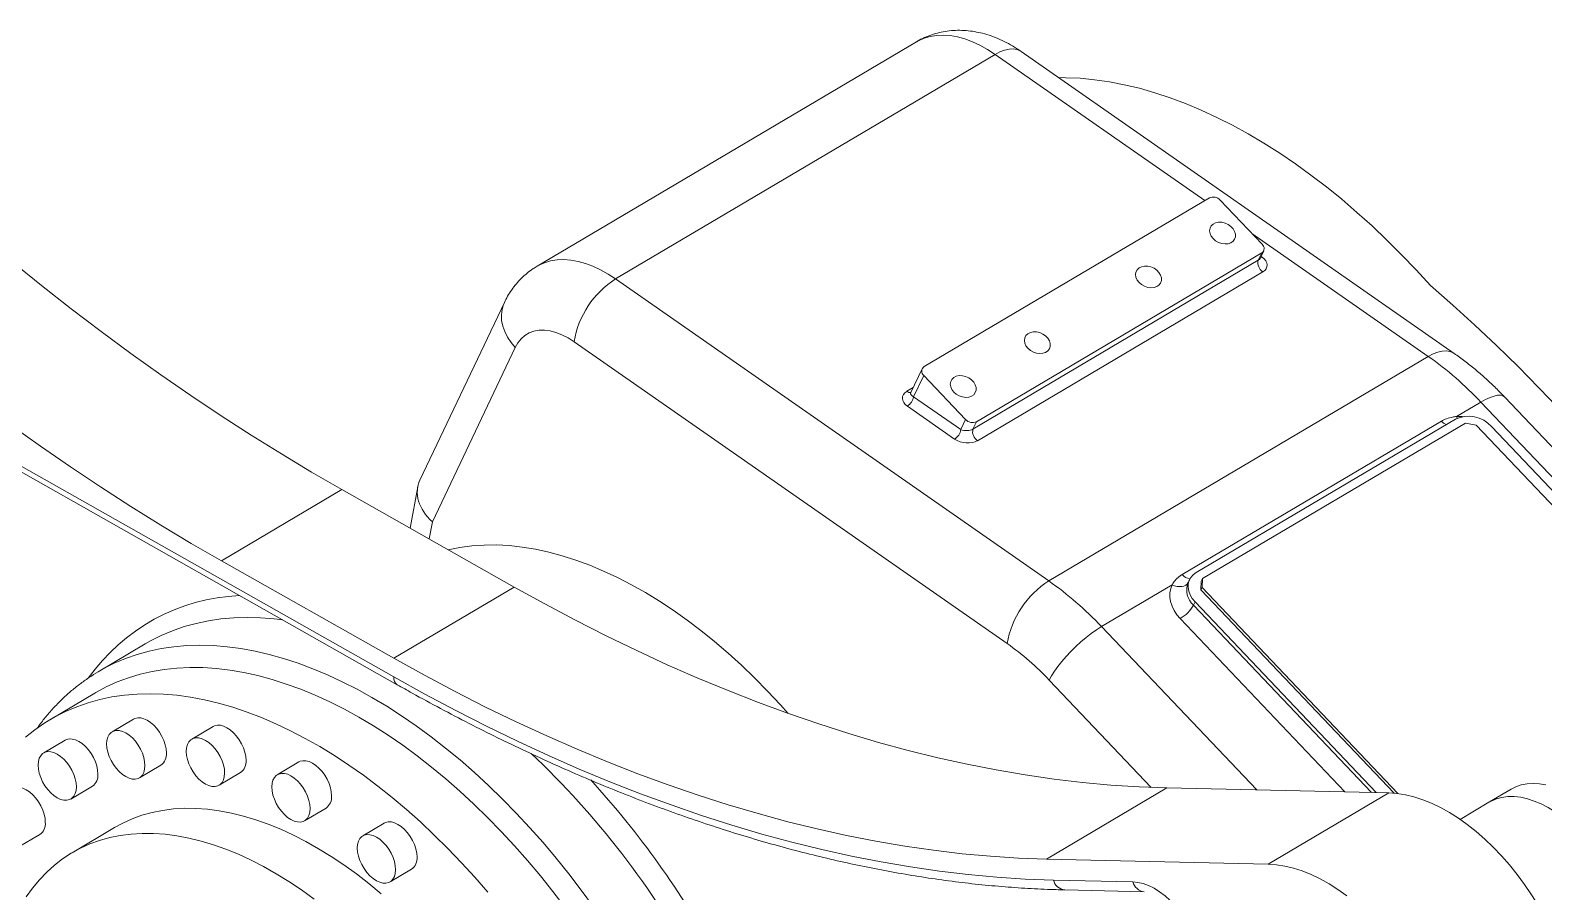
# Model space of a CAD drawing. Header units: millimetres. Extents: x 419 to 13500, y 498 to 10404.
# Drawn here: x 11429 to 12000, y 9573 to 9897 of the extents above; entities that cross this region are included whole.
import ezdxf

# ---------------------------------------------------------------- set-up
doc = ezdxf.new("R2010")
doc.units = ezdxf.units.MM
doc.header["$LTSCALE"] = 50

msp = doc.modelspace()

# ---------------------------------------------------------------- linework, layer by layer
at = {"color": 7, "linetype": 'Continuous', "lineweight": 15}
for p, q in [((11763.25, 9893.19), (11620.16, 9808.56)), ((11792.85, 9888.36), (11649.76, 9803.74)), ((11965.97, 9775.68), (11802.66, 9889.49)), ((11873.63, 9834.31), (11766.06, 9770.7)), ((11893.49, 9816.87), (11877.7, 9833.48)), ((11784.48, 9747.16), (11892.05, 9810.78)), ((11785.8, 9749.94), (11893.37, 9813.55)), ((11892.05, 9810.78), (11893.37, 9813.55)), ((11892.73, 9811.45), (11894.1, 9814.34)), ((11893.77, 9806.41), (11786.2, 9742.79)), ((11649.76, 9803.74), (11813.07, 9689.93)), ((11607.8, 9794.86), (11575.98, 9727.96)), ((11611.9, 9777.95), (11580.64, 9712.22)), ((11797.39, 9666.31), (11634.08, 9780.11)), ((11765.33, 9769.91), (11761.06, 9760.93)), ((11956.16, 9774.56), (11813.07, 9689.93)), ((11765.94, 9767.38), (11762.12, 9759.34)), ((11765.94, 9767.38), (11781.73, 9750.77)), ((11761.06, 9760.95), (11761.04, 9760.91)), ((11762.12, 9759.34), (11779.91, 9746.94)), ((12602.74, 9109.4), (11984.91, 9759.28)), ((11385.27, 9755.92), (11566.08, 9653.71)), ((11386.06, 9753.31), (11567.39, 9650.81)), ((11777.56, 9743.41), (11759.77, 9755.81)), ((11976.01, 9757.34), (11966.8, 9751.89)), ((11779.91, 9746.94), (11781.73, 9750.77)), ((11785.8, 9749.94), (11784.48, 9747.16)), ((11863.32, 9692.31), (11961.11, 9750.14)), ((11966.4, 9750.9), (11868.61, 9693.06)), ((11970.16, 9749.45), (11870.98, 9690.78)), ((11974.23, 9748.61), (11970.16, 9749.45)), ((12072.91, 9644.81), (11974.23, 9748.61)), ((12093.12, 9629.09), (11979.97, 9748.11)), ((11546.51, 9724.37), (11501.09, 9697.51)), ((11611.51, 9687.63), (11546.51, 9724.37)), ((11575.14, 9725.34), (11572.33, 9709.78)), ((11566.09, 9660.77), (11501.09, 9697.51)), ((11866.16, 9690.44), (11865.59, 9689.24)), ((11870.55, 9689.88), (11870.42, 9686.57)), ((11870.98, 9690.78), (11870.55, 9689.88)), ((11870.98, 9690.78), (11870.85, 9687.47)), ((11611.51, 9687.63), (11566.09, 9660.77)), ((11859.61, 9688.5), (11832.92, 9672.71)), ((11870.85, 9687.47), (11870.42, 9686.57)), ((11870.42, 9686.57), (11943.31, 9609.9)), ((11870.85, 9687.47), (11944.74, 9609.75)), ((11868.21, 9682.01), (11867.63, 9680.81)), ((11868.21, 9682.01), (11936.56, 9610.12)), ((11472.37, 9666.17), (11454.63, 9655.67)), ((11453.39, 9647.64), (11436.63, 9637.73)), ((11468, 9637.85), (11459.91, 9633.06)), ((11498.05, 9635.05), (11489.96, 9630.27)), ((11442.18, 9629.87), (11434.09, 9625.08)), ((11530.29, 9621.67), (11522.19, 9616.88)), ((11470.18, 9615.69), (11478.27, 9620.48)), ((11500.23, 9612.9), (11508.33, 9617.68)), ((11444.36, 9607.71), (11452.45, 9612.5)), ((11857.59, 9611.91), (11812.17, 9585.05)), ((11941.24, 9610.01), (11857.59, 9611.91)), ((11941.24, 9610.01), (11895.82, 9583.15)), ((11987.39, 9611.42), (11979.23, 9606.59)), ((11532.47, 9599.51), (11540.56, 9604.3)), ((11979.05, 9606.49), (11968.13, 9600.03)), ((11562.51, 9598.61), (11554.41, 9593.83)), ((11424.53, 9589.5), (11432.62, 9594.28)), ((11460.76, 9596.92), (11444.79, 9587.48)), ((11895.82, 9583.15), (11812.17, 9585.05)), ((11564.69, 9576.45), (11572.78, 9581.24)), ((11814.82, 9577.17), (11844.79, 9576.49)), ((11819.12, 9573.45), (11849.08, 9572.77))]:
    msp.add_line(p, q, dxfattribs=at)
at = {"color": 8, "linetype": 'Continuous', "lineweight": 15}
for p, q in [((11871.89, 9833.28), (11792.85, 9888.36)), ((11956.16, 9774.56), (11889.65, 9820.91)), ((11893.12, 9812.27), (11893.52, 9811.99)), ((11759.52, 9761.39), (11761.96, 9762.84)), ((12593.58, 9107.74), (11976.01, 9757.34)), ((11967.06, 9751.24), (11966.8, 9751.89)), ((11580.64, 9712.22), (11579.47, 9705.74)), ((11867.63, 9680.81), (11934.8, 9610.16)), ((11832.92, 9672.71), (11891.46, 9611.14)), ((11924.75, 9610.39), (11862.66, 9675.7)), ((11851.72, 9612.09), (11813.26, 9652.54))]:
    msp.add_line(p, q, dxfattribs=at)
at = {"color": 8, "linetype": 'Continuous', "lineweight": 15, "flags": 128}
for points in [[(11792.85, 9888.36), (11790, 9890.22), (11787.13, 9891.83), (11784.27, 9893.16), (11781.44, 9894.22), (11778.66, 9895), (11775.94, 9895.48), (11773.3, 9895.68), (11770.77, 9895.58), (11768.34, 9895.2), (11766.05, 9894.52), (11763.91, 9893.56), (11763.25, 9893.19)], [(11792.85, 9888.36), (11794.67, 9889.31), (11796.43, 9889.98), (11798.09, 9890.37), (11799.64, 9890.45), (11801.04, 9890.24), (11802.28, 9889.73), (11802.66, 9889.49)], [(11620.15, 9808.56), (11620.82, 9808.93), (11622.96, 9809.89), (11625.25, 9810.57), (11627.68, 9810.96), (11630.21, 9811.05), (11632.85, 9810.86), (11635.57, 9810.37), (11638.35, 9809.59), (11641.18, 9808.53), (11644.04, 9807.2), (11646.91, 9805.6), (11649.76, 9803.74)], [(11893.52, 9811.99), (11893.11, 9811.79), (11892.85, 9811.71)], [(11607.82, 9794.9), (11607.48, 9794.12), (11606.91, 9792.21), (11606.67, 9790.2), (11606.76, 9788.12), (11607.18, 9786), (11607.92, 9783.9), (11608.96, 9781.83), (11610.3, 9779.83), (11611.9, 9777.95)], [(11956.16, 9774.56), (11957.98, 9775.51), (11959.73, 9776.18), (11961.4, 9776.56), (11962.95, 9776.65), (11964.35, 9776.43), (11965.59, 9775.93), (11965.97, 9775.68)], [(11976.01, 9757.34), (11977.79, 9758.32), (11979.45, 9759.08), (11980.95, 9759.6), (11982.26, 9759.89), (11983.38, 9759.93), (11984.27, 9759.72), (11984.91, 9759.28)], [(11966.8, 9751.89), (11968.75, 9751.9), (11969.09, 9751.88)], [(11586.64, 9701.69), (11586.65, 9701.69), (11591.02, 9702.56), (11595.52, 9703.15), (11600.13, 9703.45), (11604.84, 9703.48), (11609.65, 9703.22), (11614.54, 9702.69), (11619.51, 9701.87), (11624.55, 9700.78), (11629.64, 9699.4), (11634.79, 9697.76), (11639.98, 9695.84), (11645.2, 9693.66), (11650.45, 9691.21), (11655.71, 9688.51), (11660.97, 9685.54), (11666.23, 9682.33), (11671.48, 9678.88), (11676.7, 9675.18), (11681.89, 9671.26), (11687.04, 9667.11), (11692.14, 9662.74), (11697.18, 9658.17), (11702.15, 9653.39), (11707.05, 9648.42), (11711.86, 9643.27), (11714.82, 9639.95)], [(11524.23, 9675.2), (11520.98, 9675.6), (11515.83, 9676.02), (11510.77, 9676.15), (11505.8, 9676.01), (11500.94, 9675.59), (11496.19, 9674.9), (11491.56, 9673.92), (11487.06, 9672.68), (11482.69, 9671.16), (11478.45, 9669.36), (11475.59, 9667.96)], [(11458.14, 9657.61), (11460.71, 9658.87), (11464.94, 9660.66), (11469.31, 9662.18), (11473.82, 9663.43), (11478.45, 9664.4), (11483.2, 9665.1), (11488.06, 9665.52), (11493.02, 9665.66), (11498.09, 9665.52), (11503.24, 9665.11), (11508.47, 9664.42), (11513.78, 9663.45), (11519.15, 9662.2), (11524.57, 9660.69), (11530.05, 9658.9), (11535.57, 9656.84), (11541.12, 9654.52), (11546.69, 9651.94), (11552.28, 9649.1), (11557.87, 9646.01), (11563.46, 9642.67), (11569.04, 9639.09), (11574.6, 9635.27), (11580.14, 9631.21), (11585.63, 9626.93), (11591.09, 9622.44), (11596.49, 9617.73), (11601.83, 9612.81), (11607.09, 9607.7), (11612.29, 9602.4), (11617.39, 9596.91), (11622.4, 9591.26), (11627.32, 9585.44), (11632.12, 9579.46), (11636.81, 9573.33), (11641.37, 9567.07)]]:
    msp.add_lwpolyline(points, dxfattribs=at)
at = {"color": 7, "linetype": 'Continuous', "lineweight": 15, "flags": 128}
for points in [[(11956.94, 9801.26), (11951.57, 9807.16), (11946.12, 9812.88), (11940.58, 9818.4), (11934.96, 9823.73), (11929.28, 9828.86), (11923.54, 9833.77), (11917.74, 9838.46), (11911.91, 9842.93), (11906.04, 9847.17), (11900.14, 9851.16), (11894.22, 9854.92), (11888.3, 9858.42), (11882.37, 9861.67), (11876.45, 9864.67), (11870.55, 9867.4), (11864.67, 9869.86), (11858.82, 9872.05), (11853.01, 9873.97), (11847.25, 9875.61), (11841.55, 9876.98), (11835.92, 9878.06), (11830.35, 9878.86), (11824.87, 9879.38), (11819.48, 9879.62), (11816.81, 9879.63)], [(11546.51, 9724.37), (11535.11, 9730.95), (11523.72, 9737.77), (11512.33, 9744.86), (11500.96, 9752.19), (11489.61, 9759.77), (11478.28, 9767.6), (11466.98, 9775.66), (11455.71, 9783.97), (11444.48, 9792.51), (11433.29, 9801.28), (11422.14, 9810.28), (11411.05, 9819.51), (11400, 9828.95), (11389.02, 9838.62), (11378.1, 9848.49), (11367.24, 9858.58)], [(11501.09, 9697.51), (11489.69, 9704.08), (11478.3, 9710.91), (11466.91, 9717.99), (11455.54, 9725.33), (11444.19, 9732.91), (11432.87, 9740.73), (11421.56, 9748.8), (11410.29, 9757.11), (11399.06, 9765.65), (11387.87, 9774.42), (11376.72, 9783.42), (11365.63, 9792.64), (11354.58, 9802.09), (11343.6, 9811.75), (11332.68, 9821.63), (11321.82, 9831.72)], [(11875.05, 9818.94), (11875.99, 9818.12), (11877.1, 9817.5), (11878.31, 9817.09), (11879.53, 9816.93), (11880.7, 9817.03), (11881.74, 9817.39), (11882.57, 9817.97), (11883.16, 9818.75), (11883.47, 9819.67), (11883.46, 9820.67), (11883.16, 9821.7), (11882.57, 9822.69), (11881.72, 9823.57), (11880.69, 9824.3), (11879.52, 9824.82), (11878.3, 9825.1), (11877.09, 9825.13), (11875.98, 9824.9), (11875.04, 9824.43), (11874.32, 9823.75), (11873.87, 9822.89), (11873.72, 9821.92), (11873.87, 9820.9), (11874.33, 9819.88), (11875.05, 9818.94)], [(11847.11, 9802.41), (11848.05, 9801.6), (11849.16, 9800.97), (11850.37, 9800.57), (11851.59, 9800.41), (11852.76, 9800.51), (11853.79, 9800.86), (11854.63, 9801.45), (11855.22, 9802.22), (11855.53, 9803.14), (11855.52, 9804.15), (11855.22, 9805.18), (11854.62, 9806.17), (11853.78, 9807.05), (11852.75, 9807.78), (11851.58, 9808.3), (11850.36, 9808.58), (11849.15, 9808.61), (11848.04, 9808.38), (11847.1, 9807.91), (11846.38, 9807.22), (11845.93, 9806.37), (11845.78, 9805.4), (11845.93, 9804.37), (11846.39, 9803.35), (11847.11, 9802.41)], [(11634.08, 9780.11), (11631.8, 9781.56), (11629.51, 9782.74), (11627.25, 9783.62), (11625.03, 9784.2), (11622.9, 9784.47), (11620.86, 9784.44), (11618.94, 9784.09), (11617.17, 9783.43), (11615.56, 9782.48), (11614.14, 9781.24), (11612.91, 9779.72), (11611.9, 9777.95)], [(11805.2, 9777.62), (11806.14, 9776.81), (11807.25, 9776.18), (11808.46, 9775.78), (11809.68, 9775.62), (11810.85, 9775.72), (11811.88, 9776.08), (11812.72, 9776.66), (11813.31, 9777.43), (11813.62, 9778.35), (11813.61, 9779.36), (11813.31, 9780.39), (11812.71, 9781.38), (11811.87, 9782.26), (11810.84, 9782.99), (11809.67, 9783.51), (11808.45, 9783.79), (11807.24, 9783.82), (11806.13, 9783.59), (11805.19, 9783.12), (11804.47, 9782.44), (11804.02, 9781.58), (11803.87, 9780.61), (11804.02, 9779.59), (11804.47, 9778.57), (11805.2, 9777.62)], [(11777.26, 9761.1), (11778.2, 9760.29), (11779.31, 9759.66), (11780.52, 9759.26), (11781.74, 9759.1), (11782.91, 9759.2), (11783.94, 9759.55), (11784.78, 9760.13), (11785.37, 9760.91), (11785.68, 9761.83), (11785.67, 9762.84), (11785.37, 9763.87), (11784.77, 9764.85), (11783.93, 9765.74), (11782.9, 9766.47), (11781.73, 9766.99), (11780.5, 9767.27), (11779.3, 9767.3), (11778.19, 9767.07), (11777.25, 9766.6), (11776.53, 9765.91), (11776.08, 9765.06), (11775.93, 9764.09), (11776.08, 9763.06), (11776.53, 9762.04), (11777.26, 9761.1)], [(11868.61, 9693.06), (11867.5, 9692.24), (11866.62, 9691.23), (11866, 9690.07), (11865.66, 9688.79), (11865.61, 9687.43), (11865.85, 9686.03), (11866.38, 9684.63), (11867.17, 9683.28), (11868.21, 9682.01)], [(11857.59, 9611.91), (11847.1, 9612.29), (11836.51, 9612.98), (11825.83, 9613.95), (11815.06, 9615.23), (11804.21, 9616.8), (11793.28, 9618.66), (11782.28, 9620.82), (11771.21, 9623.28), (11760.08, 9626.02), (11748.88, 9629.06), (11737.63, 9632.38), (11726.32, 9636), (11714.97, 9639.9), (11703.58, 9644.09), (11692.16, 9648.56), (11680.69, 9653.31), (11669.21, 9658.34), (11657.69, 9663.65), (11646.16, 9669.24), (11634.62, 9675.1), (11623.07, 9681.23), (11611.51, 9687.63)], [(11862.66, 9675.7), (11861.39, 9677.2), (11860.34, 9678.8), (11859.55, 9680.45), (11859.01, 9682.13), (11858.75, 9683.81), (11858.76, 9685.45), (11859.05, 9687.02), (11859.61, 9688.5)], [(11865.62, 9689.29), (11865.25, 9688.75), (11864.72, 9688.31), (11864.05, 9687.99), (11863.27, 9687.81), (11862.39, 9687.77), (11861.47, 9687.88), (11860.53, 9688.12), (11859.61, 9688.5)], [(11832.92, 9672.71), (11831.05, 9671.53), (11829.1, 9670.16), (11827.13, 9668.63), (11825.16, 9666.97), (11823.22, 9665.21), (11821.36, 9663.37), (11819.59, 9661.49), (11817.96, 9659.59), (11816.49, 9657.72), (11815.2, 9655.9), (11814.11, 9654.16), (11813.26, 9652.54)], [(11475.59, 9667.96), (11474.37, 9667.3), (11472.37, 9666.17)], [(11630.68, 9566.77), (11626.08, 9572.83), (11621.36, 9578.74), (11616.54, 9584.5), (11611.61, 9590.1), (11606.59, 9595.52), (11601.48, 9600.76), (11596.29, 9605.81), (11591.04, 9610.67), (11585.72, 9615.32), (11580.34, 9619.75), (11574.93, 9623.97), (11569.47, 9627.96), (11563.99, 9631.72), (11558.49, 9635.24), (11552.98, 9638.51), (11547.47, 9641.54), (11541.96, 9644.31), (11536.48, 9646.83), (11531.01, 9649.08), (11525.58, 9651.06), (11520.19, 9652.78), (11514.85, 9654.22), (11509.57, 9655.39), (11504.36, 9656.29), (11499.22, 9656.9), (11494.16, 9657.24), (11489.2, 9657.3), (11484.34, 9657.08), (11479.58, 9656.59), (11474.94, 9655.81), (11470.42, 9654.76), (11466.03, 9653.43), (11461.77, 9651.83), (11457.66, 9649.96), (11453.7, 9647.82), (11453.39, 9647.64)], [(11812.17, 9585.05), (11801.68, 9585.43), (11791.09, 9586.11), (11780.41, 9587.09), (11769.64, 9588.37), (11758.79, 9589.94), (11747.86, 9591.8), (11736.86, 9593.96), (11725.79, 9596.41), (11714.66, 9599.16), (11703.46, 9602.19), (11692.21, 9605.52), (11680.9, 9609.13), (11669.56, 9613.04), (11658.16, 9617.22), (11646.74, 9621.69), (11635.28, 9626.45), (11623.79, 9631.48), (11612.27, 9636.79), (11600.74, 9642.38), (11589.2, 9648.24), (11577.65, 9654.37), (11566.09, 9660.77)], [(11566.08, 9653.71), (11577.76, 9647.24), (11589.44, 9641.04), (11601.11, 9635.12), (11612.76, 9629.47), (11624.4, 9624.11), (11636.01, 9619.02), (11647.6, 9614.21), (11659.15, 9609.69), (11670.66, 9605.46), (11682.14, 9601.52), (11693.56, 9597.87), (11704.93, 9594.5), (11716.25, 9591.43), (11727.51, 9588.66), (11738.7, 9586.18), (11749.82, 9584), (11760.87, 9582.11), (11771.83, 9580.53), (11782.72, 9579.24), (11793.51, 9578.25), (11804.22, 9577.56), (11814.82, 9577.17)], [(11601.5, 9572.56), (11596.61, 9578.21), (11591.62, 9583.7), (11586.54, 9589), (11581.38, 9594.12), (11576.15, 9599.05), (11570.85, 9603.77), (11565.5, 9608.28), (11560.1, 9612.58), (11554.66, 9616.65), (11549.19, 9620.49), (11543.69, 9624.09), (11538.19, 9627.45), (11532.68, 9630.57), (11527.17, 9633.43), (11521.68, 9636.04), (11516.2, 9638.38), (11510.76, 9640.47), (11505.36, 9642.28), (11500, 9643.82), (11494.7, 9645.09), (11489.46, 9646.08), (11484.3, 9646.8), (11479.21, 9647.24), (11474.22, 9647.4), (11469.32, 9647.28), (11464.52, 9646.88), (11459.84, 9646.21), (11455.27, 9645.25), (11450.84, 9644.03), (11446.53, 9642.52), (11442.37, 9640.75), (11438.35, 9638.71), (11434.49, 9636.4), (11430.78, 9633.84), (11427.24, 9631.01)], [(11472.26, 9620.3), (11472.16, 9621.79), (11471.83, 9623.36), (11471.3, 9624.96), (11470.58, 9626.54), (11469.69, 9628.06), (11468.66, 9629.47), (11467.52, 9630.72), (11466.31, 9631.78), (11465.05, 9632.61), (11463.8, 9633.2), (11462.58, 9633.51), (11461.44, 9633.55), (11460.41, 9633.31), (11459.52, 9632.8), (11458.79, 9632.03), (11458.26, 9631.03), (11457.93, 9629.83), (11457.82, 9628.46), (11457.93, 9626.97), (11458.25, 9625.4), (11458.78, 9623.8), (11459.5, 9622.21), (11460.39, 9620.7), (11461.42, 9619.29), (11462.56, 9618.04), (11463.78, 9616.98), (11465.03, 9616.14), (11466.29, 9615.56), (11467.5, 9615.25), (11468.64, 9615.21), (11469.68, 9615.45), (11470.57, 9615.96), (11471.29, 9616.73), (11471.83, 9617.73), (11472.15, 9618.93), (11472.26, 9620.3)], [(11480.36, 9625.08), (11480.25, 9626.58), (11479.93, 9628.15), (11479.4, 9629.75), (11478.68, 9631.33), (11477.79, 9632.85), (11476.76, 9634.26), (11475.62, 9635.51), (11474.4, 9636.57), (11473.15, 9637.4), (11471.89, 9637.98), (11470.68, 9638.3), (11469.54, 9638.34), (11468.5, 9638.1), (11468, 9637.85)], [(11510.41, 9622.29), (11510.3, 9623.78), (11509.98, 9625.35), (11509.45, 9626.95), (11508.73, 9628.53), (11507.84, 9630.05), (11506.81, 9631.46), (11505.67, 9632.71), (11504.45, 9633.77), (11503.2, 9634.6), (11501.95, 9635.19), (11500.73, 9635.5), (11499.59, 9635.54), (11498.56, 9635.3), (11498.05, 9635.05)], [(11454.54, 9617.1), (11454.43, 9618.59), (11454.11, 9620.17), (11453.58, 9621.77), (11452.86, 9623.35), (11451.97, 9624.87), (11450.94, 9626.27), (11449.8, 9627.53), (11448.58, 9628.58), (11447.33, 9629.42), (11446.07, 9630), (11444.86, 9630.32), (11443.72, 9630.36), (11442.68, 9630.12), (11442.18, 9629.87)], [(11502.32, 9617.5), (11502.21, 9618.99), (11501.88, 9620.56), (11501.35, 9622.16), (11500.63, 9623.75), (11499.75, 9625.27), (11498.71, 9626.67), (11497.57, 9627.92), (11496.36, 9628.98), (11495.11, 9629.82), (11493.85, 9630.4), (11492.64, 9630.72), (11491.49, 9630.75), (11490.46, 9630.51), (11489.57, 9630), (11488.85, 9629.23), (11488.31, 9628.23), (11487.98, 9627.03), (11487.87, 9625.66), (11487.98, 9624.17), (11488.3, 9622.6), (11488.83, 9621), (11489.56, 9619.42), (11490.44, 9617.9), (11491.47, 9616.49), (11492.61, 9615.24), (11493.83, 9614.18), (11495.08, 9613.35), (11496.34, 9612.76), (11497.55, 9612.45), (11498.7, 9612.41), (11499.73, 9612.65), (11500.62, 9613.16), (11501.34, 9613.93), (11501.88, 9614.93), (11502.2, 9616.13), (11502.32, 9617.5)], [(11446.44, 9612.32), (11446.34, 9613.81), (11446.01, 9615.38), (11445.48, 9616.98), (11444.76, 9618.56), (11443.87, 9620.08), (11442.84, 9621.49), (11441.7, 9622.74), (11440.49, 9623.8), (11439.23, 9624.63), (11437.98, 9625.22), (11436.76, 9625.53), (11435.62, 9625.57), (11434.59, 9625.33), (11433.7, 9624.82), (11432.97, 9624.05), (11432.44, 9623.05), (11432.11, 9621.85), (11432, 9620.48), (11432.11, 9618.99), (11432.43, 9617.42), (11432.96, 9615.82), (11433.68, 9614.23), (11434.57, 9612.71), (11435.6, 9611.31), (11436.74, 9610.06), (11437.96, 9609), (11439.21, 9608.16), (11440.47, 9607.58), (11441.68, 9607.26), (11442.82, 9607.23), (11443.86, 9607.47), (11444.75, 9607.98), (11445.47, 9608.75), (11446, 9609.75), (11446.33, 9610.95), (11446.44, 9612.32)], [(11542.64, 9608.9), (11542.54, 9610.4), (11542.21, 9611.97), (11541.68, 9613.57), (11540.96, 9615.15), (11540.07, 9616.67), (11539.04, 9618.08), (11537.9, 9619.33), (11536.69, 9620.39), (11535.43, 9621.22), (11534.18, 9621.8), (11532.96, 9622.12), (11531.82, 9622.16), (11530.79, 9621.92), (11530.29, 9621.67)], [(11534.55, 9604.12), (11534.44, 9605.61), (11534.12, 9607.18), (11533.59, 9608.78), (11532.87, 9610.36), (11531.98, 9611.88), (11530.95, 9613.29), (11529.81, 9614.54), (11528.59, 9615.6), (11527.34, 9616.43), (11526.09, 9617.02), (11524.87, 9617.33), (11523.73, 9617.37), (11522.7, 9617.13), (11521.8, 9616.62), (11521.08, 9615.85), (11520.55, 9614.85), (11520.22, 9613.65), (11520.11, 9612.28), (11520.21, 9610.79), (11520.54, 9609.22), (11521.07, 9607.62), (11521.79, 9606.03), (11522.68, 9604.52), (11523.71, 9603.11), (11524.85, 9601.86), (11526.06, 9600.8), (11527.32, 9599.96), (11528.57, 9599.38), (11529.79, 9599.07), (11530.93, 9599.03), (11531.96, 9599.27), (11532.85, 9599.78), (11533.58, 9600.55), (11534.11, 9601.55), (11534.44, 9602.75), (11534.55, 9604.12)], [(11434.71, 9598.89), (11434.6, 9600.38), (11434.28, 9601.95), (11433.75, 9603.55), (11433.03, 9605.14), (11432.14, 9606.65), (11431.11, 9608.06), (11429.97, 9609.31), (11428.75, 9610.37), (11427.5, 9611.2), (11426.24, 9611.79), (11425.03, 9612.1), (11423.88, 9612.14), (11422.85, 9611.9), (11422.35, 9611.66)], [(11999.92, 9563.55), (11997.57, 9567.64), (11995.07, 9571.64), (11992.43, 9575.52), (11989.65, 9579.27), (11986.74, 9582.86), (11983.73, 9586.29), (11980.62, 9589.54), (11977.43, 9592.6), (11974.17, 9595.44), (11970.86, 9598.06), (11967.52, 9600.45), (11964.15, 9602.59), (11960.78, 9604.47), (11957.41, 9606.09), (11954.07, 9607.44), (11950.76, 9608.51), (11947.52, 9609.3), (11944.34, 9609.8), (11941.24, 9610.01)], [(12000.52, 9613.05), (11998.06, 9613.46), (11995.68, 9613.59), (11993.39, 9613.44), (11991.22, 9613.02), (11989.18, 9612.32), (11987.39, 9611.42)], [(12026.21, 9576.08), (12024.56, 9579.34), (12022.74, 9582.53), (12020.77, 9585.63), (12018.66, 9588.6), (12016.42, 9591.44), (12014.08, 9594.12), (12011.64, 9596.62), (12009.13, 9598.92), (12006.56, 9601.01), (12003.96, 9602.87), (12001.33, 9604.49), (11998.7, 9605.85), (11996.09, 9606.96), (11993.52, 9607.79), (11991, 9608.35), (11988.56, 9608.63), (11986.2, 9608.62), (11983.96, 9608.33), (11981.83, 9607.77), (11979.84, 9606.92), (11979.05, 9606.49)], [(11561.31, 9571.98), (11556.67, 9575.83), (11551.99, 9579.46), (11547.27, 9582.87), (11542.52, 9586.05), (11537.76, 9588.99), (11533, 9591.68), (11528.24, 9594.12), (11523.49, 9596.31), (11518.77, 9598.24), (11514.08, 9599.91), (11509.44, 9601.3), (11504.85, 9602.43), (11500.32, 9603.29), (11495.86, 9603.87), (11491.49, 9604.17), (11487.21, 9604.2), (11483.02, 9603.96), (11478.95, 9603.44), (11474.99, 9602.64), (11471.16, 9601.57), (11467.45, 9600.23), (11463.89, 9598.63), (11460.76, 9596.92)], [(11574.86, 9585.85), (11574.76, 9587.34), (11574.43, 9588.91), (11573.9, 9590.51), (11573.18, 9592.09), (11572.29, 9593.61), (11571.26, 9595.02), (11570.12, 9596.27), (11568.91, 9597.33), (11567.65, 9598.16), (11566.4, 9598.75), (11565.18, 9599.06), (11564.04, 9599.1), (11563.01, 9598.86), (11562.51, 9598.61)], [(11536.02, 9570.02), (11531.3, 9573.43), (11526.55, 9576.6), (11521.79, 9579.54), (11517.03, 9582.24), (11512.27, 9584.68), (11507.52, 9586.87), (11502.8, 9588.8), (11498.11, 9590.46), (11493.47, 9591.86), (11488.88, 9592.99), (11484.35, 9593.84), (11479.9, 9594.42), (11475.52, 9594.73), (11471.24, 9594.76), (11467.06, 9594.51), (11462.98, 9593.99), (11459.02, 9593.2), (11455.19, 9592.13), (11451.49, 9590.79), (11447.93, 9589.18), (11444.51, 9587.31), (11441.25, 9585.18), (11438.16, 9582.79), (11435.23, 9580.15), (11432.48, 9577.27), (11429.9, 9574.14), (11427.51, 9570.78)], [(11566.77, 9581.06), (11566.66, 9582.55), (11566.34, 9584.12), (11565.81, 9585.72), (11565.09, 9587.31), (11564.2, 9588.82), (11563.17, 9590.23), (11562.03, 9591.48), (11560.81, 9592.54), (11559.56, 9593.37), (11558.31, 9593.96), (11557.09, 9594.27), (11555.95, 9594.31), (11554.92, 9594.07), (11554.02, 9593.56), (11553.3, 9592.79), (11552.77, 9591.79), (11552.44, 9590.59), (11552.33, 9589.22), (11552.43, 9587.73), (11552.76, 9586.16), (11553.29, 9584.56), (11554.01, 9582.98), (11554.9, 9581.46), (11555.93, 9580.05), (11557.07, 9578.8), (11558.28, 9577.74), (11559.54, 9576.91), (11560.79, 9576.32), (11562.01, 9576.01), (11563.15, 9575.97), (11564.18, 9576.21), (11565.07, 9576.72), (11565.8, 9577.49), (11566.33, 9578.49), (11566.66, 9579.69), (11566.77, 9581.06)], [(11925.44, 9571.2), (11922.1, 9573.58), (11918.73, 9575.72), (11915.36, 9577.61), (11911.99, 9579.23), (11908.65, 9580.58), (11905.35, 9581.65), (11902.1, 9582.43), (11898.92, 9582.94), (11895.82, 9583.15)], [(11844.79, 9576.49), (11846.7, 9576.3), (11848.69, 9575.83), (11850.73, 9575.08), (11852.79, 9574.06), (11854.86, 9572.78), (11856.9, 9571.26), (11858.89, 9569.51), (11860.81, 9567.56), (11862.64, 9565.42), (11864.35, 9563.13), (11865.92, 9560.72), (11867.34, 9558.2), (11868.58, 9555.62), (11869.64, 9552.99), (11870.49, 9550.37), (11871.14, 9547.76), (11871.57, 9545.21), (11871.77, 9542.75)]]:
    msp.add_lwpolyline(points, dxfattribs=at)
at = {"color": 7, "linetype": 'Continuous', "lineweight": 15}
for centre, radius, start, end in [((11875.1, 9831.15), 3.49, 41.82, 114.942), ((11892.22, 9815.26), 2.05, 304.0604, 51.7285), ((11896.01, 9809.82), 4.08, 166.387, 236.6936), ((11668.56, 9774.24), 34.98, 122.5079, 170.334), ((11767.21, 9768.99), 2.05, 124.0604, 231.7285), ((11880.8, 9667.64), 130.81, 43.2933, 54.8226), ((11756.96, 9760.22), 5.23, 302.5079, 350.334), ((11774.75, 9747.82), 5.23, 302.5079, 350.334), ((11784.33, 9753.1), 3.49, 221.82, 294.942), ((11788.44, 9746.2), 4.08, 166.387, 236.6936), ((11971.32, 9740.43), 11.56, 41.5929, 115.169), ((11831.87, 9660.43), 34.98, 122.5079, 170.334), ((11737.71, 9583.01), 130.81, 43.2933, 54.8226), ((11872.72, 9686.5), 7.63, 158.5504, 228.2197), ((11855.38, 9687.78), 14.09, 301.0677, 330.3772), ((11737.15, 9580.84), 104.56, 43.2933, 54.8226), ((11489.41, 9596.87), 68.32, 117.2375, 123.9756), ((11475.29, 9624.6), 5.09, 305.8892, 5.3948), ((11505.34, 9621.81), 5.09, 305.8892, 5.3948), ((11449.47, 9616.62), 5.09, 305.8892, 5.3948), ((11537.57, 9608.42), 5.09, 305.8892, 5.3948), ((11429.64, 9598.41), 5.09, 305.8892, 5.3948), ((11569.79, 9585.37), 5.09, 305.8892, 5.3948)]:
    msp.add_arc(centre, radius, start, end, dxfattribs=at)
at = {"color": 8, "linetype": 'Continuous', "lineweight": 15}
for centre, radius, start, end in [((11760.68, 9762.77), 1.81, 229.7853, 283.1265), ((11965.24, 9753.98), 5.64, 222.8908, 245.7622), ((11866.71, 9695.15), 4.42, 219.9431, 264.9451), ((11511.11, 9610.9), 73.57, 92.4661, 144.8924), ((11569.07, 9653.31), 3.02, 172.3902, 236.1937), ((11396.48, 9390), 322.79, 28.6066, 46.6885), ((11387.01, 9383.67), 343, 28.7736, 42.3859), ((11819.62, 9578.36), 4.94, 193.8892, 264.1943), ((11849.59, 9577.68), 4.94, 193.9128, 263.8166)]:
    msp.add_arc(centre, radius, start, end, dxfattribs=at)
for centre, start_param, end_param in [((11889.57, 9811.8), 5.576433, 6.046957), ((11764.21, 9760.58), 2.905365, 4.005636)]:
    msp.add_ellipse(centre, major_axis=(3.24, 0.03), ratio=0.495673, start_param=start_param, end_param=end_param, dxfattribs=at)
at = {"color": 7, "linetype": 'Continuous', "lineweight": 15}
for centre, major_axis, ratio, start_param, end_param in [((11889.32, 9809.51), (6.08, -0.93), 0.634141, 5.624623, 7.195419), ((11933.09, 9706.4), (-158.04, 160.89), 0.380035, 4.13903, 4.940327), ((11763.96, 9758.29), (6.08, -0.93), 0.634141, 2.48303, 4.053827), ((11782, 9748.18), (3.24, 0.03), 0.495673, 4.005636, 5.576433), ((11781.75, 9745.89), (6.08, -0.93), 0.634141, 4.053827, 5.624623), ((11594.65, 9720.51), (19.18, -6.17), 0.716211, 3.046264, 4.146536)]:
    msp.add_ellipse(centre, major_axis=major_axis, ratio=ratio, start_param=start_param, end_param=end_param, dxfattribs=at)
for points, knots in [([(11802.66, 9889.49), (11802.08, 9889.88), (11800.5, 9890.96), (11797.84, 9892.52), (11794.65, 9894.09), (11791.39, 9895.39), (11788.21, 9896.35), (11785.04, 9897.03), (11781.9, 9897.42), (11778.71, 9897.52), (11775.58, 9897.33), (11772.56, 9896.84), (11769.65, 9896.09), (11766.88, 9895.06), (11764.74, 9894.08), (11763.58, 9893.36), (11763.26, 9893.15)], [0, 0, 0, 0, 0.048412, 0.132416, 0.216637, 0.3002, 0.382542, 0.455007, 0.533781, 0.610783, 0.685922, 0.759387, 0.831412, 0.90225, 0.972155, 1, 1, 1, 1]), ([(11892.69, 9811.18), (11892.69, 9811.18), (11892.68, 9811.19), (11892.7, 9811.39), (11892.72, 9811.42), (11892.72, 9811.43)], [0, 0, 0, 0, 0.315258, 0.821277, 1, 1, 1, 1]), ([(11620.17, 9808.53), (11619.67, 9808.24), (11618.34, 9807.47), (11616.36, 9805.95), (11614.23, 9804.05), (11612.29, 9801.94), (11610.54, 9799.67), (11609.03, 9797.3), (11608.2, 9795.65), (11607.8, 9794.86)], [0, 0, 0, 0, 0.092096, 0.24506, 0.397472, 0.549921, 0.703015, 0.857379, 1, 1, 1, 1]), ([(11984.91, 9759.28), (11984.27, 9759.94), (11982.46, 9761.82), (11979.4, 9764.8), (11975.68, 9768.15), (11971.88, 9771.31), (11968.63, 9773.8), (11966.64, 9775.21), (11965.97, 9775.68)], [0, 0, 0, 0, 0.106154, 0.303331, 0.501015, 0.699256, 0.898065, 1, 1, 1, 1]), ([(11961.11, 9750.14), (11961.74, 9750.47), (11963.03, 9751.14), (11965, 9751.68), (11966.3, 9751.83), (11966.8, 9751.89)], [0, 0, 0, 0, 0.375505, 0.761771, 1, 1, 1, 1]), ([(11859.61, 9688.5), (11859.95, 9689.06), (11860.65, 9690.2), (11861.96, 9691.44), (11862.94, 9692.07), (11863.32, 9692.31)], [0, 0, 0, 0, 0.375383, 0.76176, 1, 1, 1, 1]), ([(11451.02, 9653.38), (11449.9, 9652.61), (11447.56, 9650.98), (11444.18, 9648.23), (11440.84, 9645.19), (11437.67, 9641.93), (11434.67, 9638.44), (11432.6, 9635.84), (11431.59, 9634.34), (11431.46, 9634.15)], [0, 0, 0, 0, 0.150971, 0.315338, 0.479877, 0.644685, 0.809844, 0.975416, 1, 1, 1, 1]), ([(11567.39, 9650.81), (11569.27, 9649.75), (11574.73, 9646.68), (11583.76, 9641.78), (11594.49, 9636.17), (11605.2, 9630.79), (11615.91, 9625.65), (11626.6, 9620.73), (11637.27, 9616.06), (11647.92, 9611.61), (11658.55, 9607.41), (11669.15, 9603.44), (11679.72, 9599.71), (11690.25, 9596.23), (11700.75, 9592.98), (11711.2, 9589.98), (11721.6, 9587.23), (11731.96, 9584.72), (11742.26, 9582.46), (11752.51, 9580.45), (11762.69, 9578.68), (11772.81, 9577.17), (11782.87, 9575.9), (11792.85, 9574.89), (11802.76, 9574.12), (11811.51, 9573.66), (11816.94, 9573.51), (11819.12, 9573.45)], [0, 0, 0, 0, 0.02178, 0.063132, 0.104485, 0.145839, 0.187194, 0.228548, 0.269901, 0.311254, 0.352606, 0.393956, 0.435305, 0.47665, 0.517993, 0.559332, 0.600667, 0.641997, 0.683321, 0.724639, 0.765949, 0.807252, 0.848546, 0.88983, 0.931103, 0.972365, 1, 1, 1, 1])]:
    msp.add_open_spline(points, degree=3, knots=knots, dxfattribs=at)

doc.saveas('drawing.dxf')
